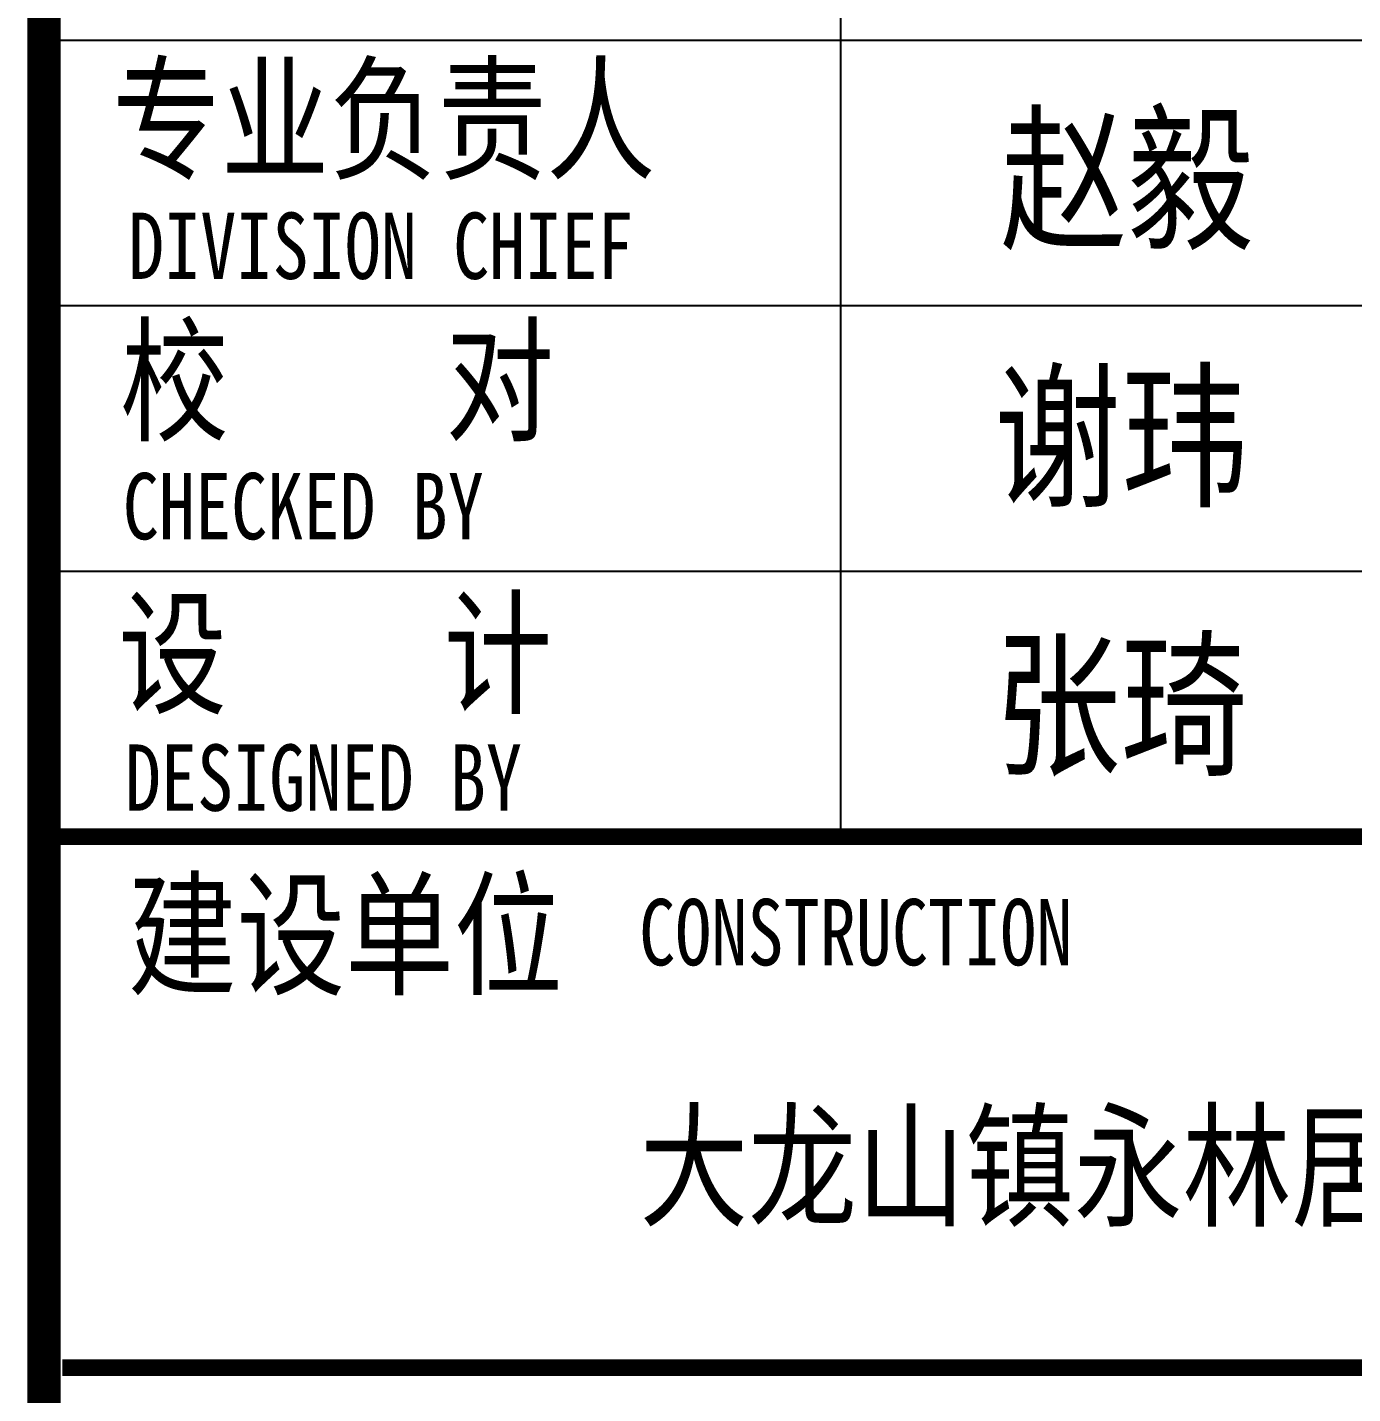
# Model space of a CAD drawing. Header units: inches. Extents: x -1293886 to -986005, y -15154 to 203628.
# Drawn here: x -1118108 to -1114113, y -6232 to -2115 of the extents above; entities that cross this region are included whole.
import ezdxf
from ezdxf.enums import TextEntityAlignment as Align

# ---------------------------------------------------------------- set-up
doc = ezdxf.new("R2010")
doc.units = ezdxf.units.IN
doc.header["$LTSCALE"] = 100
doc.header["$MEASUREMENT"] = 0
doc.layers.get('0').update_dxf_attribs({"color": 252})
for name, color, linetype in [('Q', 7, 'Continuous'), ('TK', 142, 'Continuous'), ('XM', 7, 'Continuous')]:
    doc.layers.add(name, color=color, linetype=linetype)
doc.styles.add('HYZT1', font='SimSun.ttf', dxfattribs={"width": 0.8})

# ---------------------------------------------------------------- blocks, each defined once
blk = doc.blocks.new('A$C05385F37')
at = {"layer": 'TK'}
for p, q in [((-5599.5, -26600), (-5599.5, -31400)), ((-8000, -29000), (-1000, -29000)), ((-8000, -29800), (-1000, -29800)), ((-8000, -30600), (-1000, -30600)), ((-8000, -31400), (-1000, -31400)), ((-8000, -31400), (-1000, -31400)), ((-8000, -31400.2), (-1000, -31400.2)), ((-8000, -31400.2), (-1000, -31400.2))]:
    blk.add_line(p, q, dxfattribs=at)
for points, const_width in [([(-8000, -1000), (-8000, -41000)], 100), ([(-8000, -31400.2), (-1000, -31400.2)], 50), ([(-1000, -31400.2), (-8000, -31400.2)], 50), ([(-1000, -31400.2), (-8000, -31400.2)], 50), ([(-1000, -33000), (-7944, -33000)], 50)]:
    blk.add_lwpolyline(points, dxfattribs=dict(at, const_width=const_width))
at = {"layer": 'TK', "style": 'HYZT1', "width": 0.8}
for s, height, p in [('专业负责人', 300, (-7794.5, -29388.2)), ('DIVISION CHIEF', 200, (-7746.4, -29719.4)), ('校    对 ', 300, (-7770.4, -30176.3)), ('CHECKED BY', 200, (-7762.4, -30504)), ('设    计 ', 300, (-7776, -30997.7)), ('DESIGNED BY', 200, (-7756.2, -31322.2)), ('建设单位', 300, (-7746.6, -31845.5)), ('CONSTRUCTION', 200, (-6206.1, -31787.8))]:
    blk.add_text(s, height=height, dxfattribs=at).set_placement(p)

msp = doc.modelspace()

# ---------------------------------------------------------------- block references
at = {"color": 4}
msp.add_blockref('A$C05385F37', (-1110057.5, 26846.4), dxfattribs=at)

# ---------------------------------------------------------------- texts
at = {"layer": 'Q', "style": 'HYZT1', "width": 0.8}
for s, p in [('赵毅', (-1115174.4, -2747.7)), ('谢玮', (-1115193.8, -3524.3)), ('张琦', (-1115193.8, -4332))]:
    msp.add_text(s, height=350, dxfattribs=at).set_placement(p)
at = {"layer": 'XM', "style": 'HYZT1', "width": 0.8}
msp.add_text('大龙山镇永林居民委员会 ', height=300, dxfattribs=at).set_placement((-1114380.2, -5546.6), align=Align.MIDDLE_CENTER)

doc.saveas('drawing.dxf')
